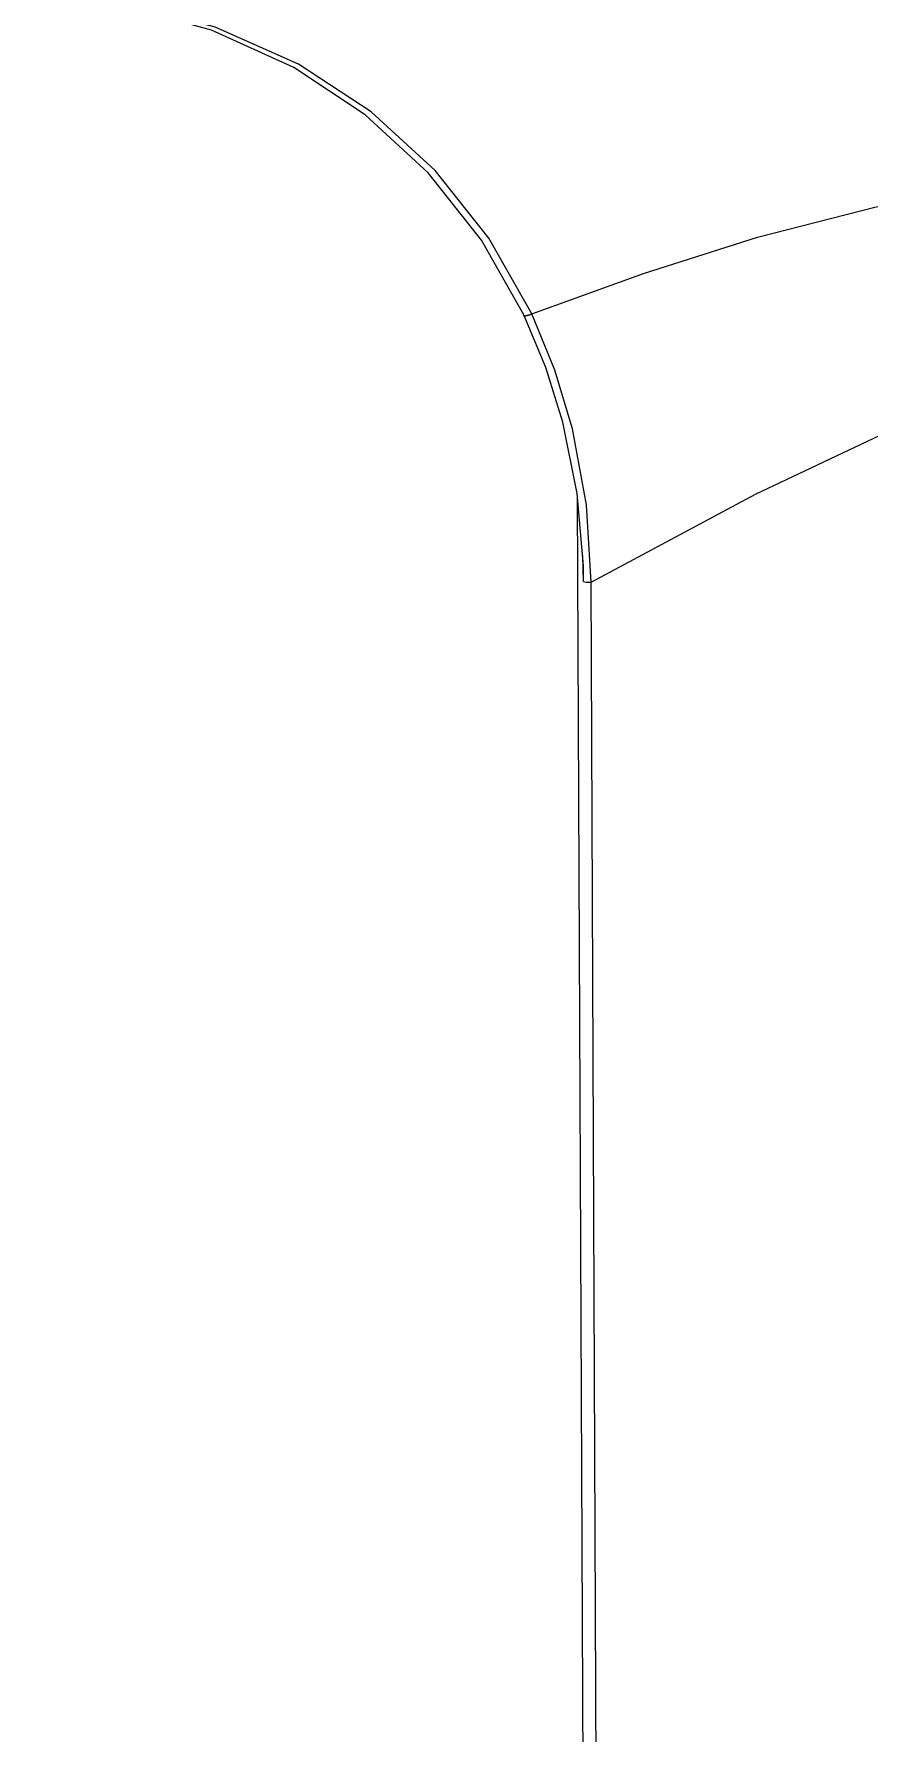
# Model space of a CAD drawing. Extents: x 5051 to 8526, y -300 to 2247.
# Drawn here: x 6035.17 to 6057.12, y 1153.21 to 1197.9 of the extents above; entities that cross this region are included whole.
import ezdxf

# ---------------------------------------------------------------- set-up
doc = ezdxf.new("R2010")
doc.units = 0
doc.header["$LTSCALE"] = 4
doc.header["$MEASUREMENT"] = 0
doc.layers.add('1', color=7, linetype='CONTINUOUS', true_color=0xffffff)

msp = doc.modelspace()

# ---------------------------------------------------------------- linework, layer by layer
at = {"layer": '1', "color": 7, "linetype": 'Continuous'}
for p, q in [((6049.916, 1079.386), (6049.461, 1185.68)), ((6049.619, 1183.493), (6049.599, 1184.183)), ((6050.27, 1076.876), (6049.813, 1183.477))]:
    msp.add_line(p, q, dxfattribs=at)
for points in [[(6048.254, 1190.533, 0), (6047.129, 1192.523, 0), (6045.712, 1194.309, 0), (6044.03, 1195.846, 0), (6042.122, 1197.098, 0), (6039.929, 1198.076, 0), (6037.597, 1198.688, 0), (6035.189, 1198.917, 0)], [(6048.044, 1190.508, 0), (6046.931, 1192.475, 0), (6045.534, 1194.242, 0), (6043.876, 1195.769, 0), (6041.996, 1197.016, 0), (6039.837, 1197.994, 0), (6037.54, 1198.615, 0), (6035.167, 1198.866, 0)], [(6048.254, 1190.533, 0), (6051.196, 1191.597, 0), (6054.193, 1192.55, 0), (6057.306, 1193.348, 0), (6059.908, 1193.815, 0), (6062.705, 1194.051, 0), (6065.678, 1193.914, 0)], [(6048.044, 1190.508, 0), (6048.042, 1190.505, 0), (6048.041, 1190.503, 0), (6048.041, 1190.501, 0), (6048.04, 1190.499, 0), (6048.04, 1190.497, 0), (6048.04, 1190.496, 0), (6048.04, 1190.494, 0), (6048.04, 1190.492, 0), (6048.041, 1190.491, 0), (6048.042, 1190.49, 0), (6048.043, 1190.489, 0), (6048.044, 1190.487, 0), (6048.046, 1190.487, 0), (6048.047, 1190.486, 0), (6048.049, 1190.485, 0), (6048.052, 1190.484, 0), (6048.054, 1190.484, 0), (6048.057, 1190.484, 0), (6048.06, 1190.483, 0), (6048.063, 1190.483, 0), (6048.067, 1190.483, 0), (6048.07, 1190.483, 0), (6048.074, 1190.484, 0), (6048.078, 1190.484, 0), (6048.083, 1190.484, 0), (6048.087, 1190.485, 0), (6048.092, 1190.486, 0), (6048.097, 1190.487, 0), (6048.102, 1190.487, 0), (6048.108, 1190.488, 0), (6048.113, 1190.49, 0), (6048.119, 1190.491, 0), (6048.125, 1190.492, 0), (6048.131, 1190.494, 0), (6048.138, 1190.495, 0), (6048.144, 1190.497, 0), (6048.151, 1190.499, 0), (6048.158, 1190.501, 0), (6048.165, 1190.503, 0), (6048.172, 1190.505, 0), (6048.18, 1190.508, 0), (6048.187, 1190.51, 0), (6048.195, 1190.512, 0), (6048.203, 1190.515, 0), (6048.211, 1190.518, 0), (6048.22, 1190.52, 0), (6048.228, 1190.523, 0), (6048.236, 1190.526, 0), (6048.245, 1190.529, 0), (6048.254, 1190.533, 0)], [(6049.612, 1183.909, 0), (6049.448, 1185.813, 0), (6049.068, 1187.686, 0), (6048.621, 1189.12, 0), (6048.044, 1190.508, 0)], [(6049.813, 1183.477, 0), (6049.691, 1185.511, 0), (6049.322, 1187.515, 0), (6048.862, 1189.05, 0), (6048.254, 1190.533, 0)], [(6049.813, 1183.477, 0), (6054.133, 1185.794, 0), (6057.733, 1187.489, 0)], [(6049.619, 1183.493, 0), (6049.616, 1183.726, 0), (6049.612, 1183.909, 0)], [(6049.619, 1183.493, 0), (6049.684, 1183.481, 0), (6049.813, 1183.477, 0)]]:
    msp.add_polyline3d(points, dxfattribs=at)

doc.saveas('drawing.dxf')
